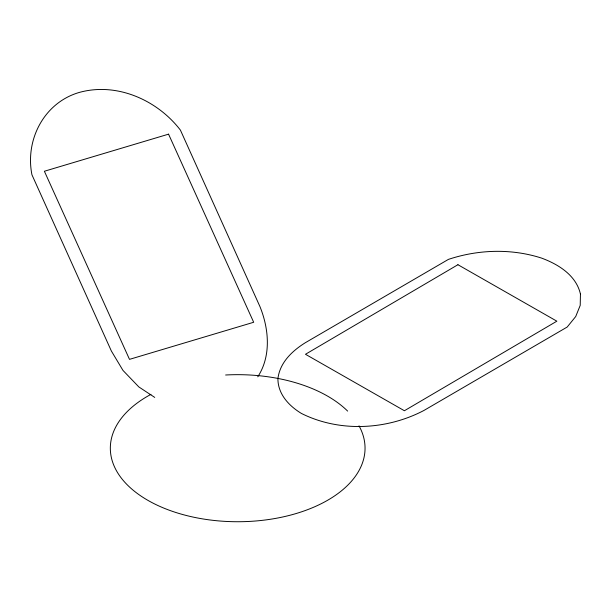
<?xml version="1.0" encoding="UTF-8"?>
<svg xmlns="http://www.w3.org/2000/svg" width="611" height="611" viewBox="0 0 611 611"><rect width="100%" height="100%" fill="white"/><g stroke="black" fill="none" stroke-linecap="round" stroke-linejoin="round"><path stroke-width="0.92" d="M257.766 376.819C271.421 355.946 268.962 328.619 259.866 306.409L180.421 130.128C157.287 99.998 116.701 81.958 79.14 92.475C44.053 102.717 24.944 139.797 31.94 174.784L111.393 351.065L122.987 370.426L138.857 386.946L154.736 397.41M359.008 425.829A127.363 73.534 0 0 1 293.746 514.225A127.363 73.534 0 0 1 132.747 489.869A127.363 73.534 0 0 1 150.963 394.355M225.627 375.001A127.363 73.534 0 0 1 347.644 411.104M580.45 294.105L580.213 305.378L575.715 316.536L567.191 327.038L423.95 410.455C386.595 430.068 339.449 432.481 301.391 413.426C288.942 405.88 277.898 394.118 277.913 378.721C279.815 362.598 292.111 350.997 305.195 342.794L448.436 259.377C478.405 249.418 511.491 248.379 541.652 258.125C558.5 264.38 576.226 275.362 580.45 294.105M457.929 264.716L305.477 354.281L404.406 410.745L556.858 321.18L457.929 264.716M168.56 134.16L44.382 171.248L129.501 359.36L253.68 322.272L168.56 134.16"/></g></svg>
